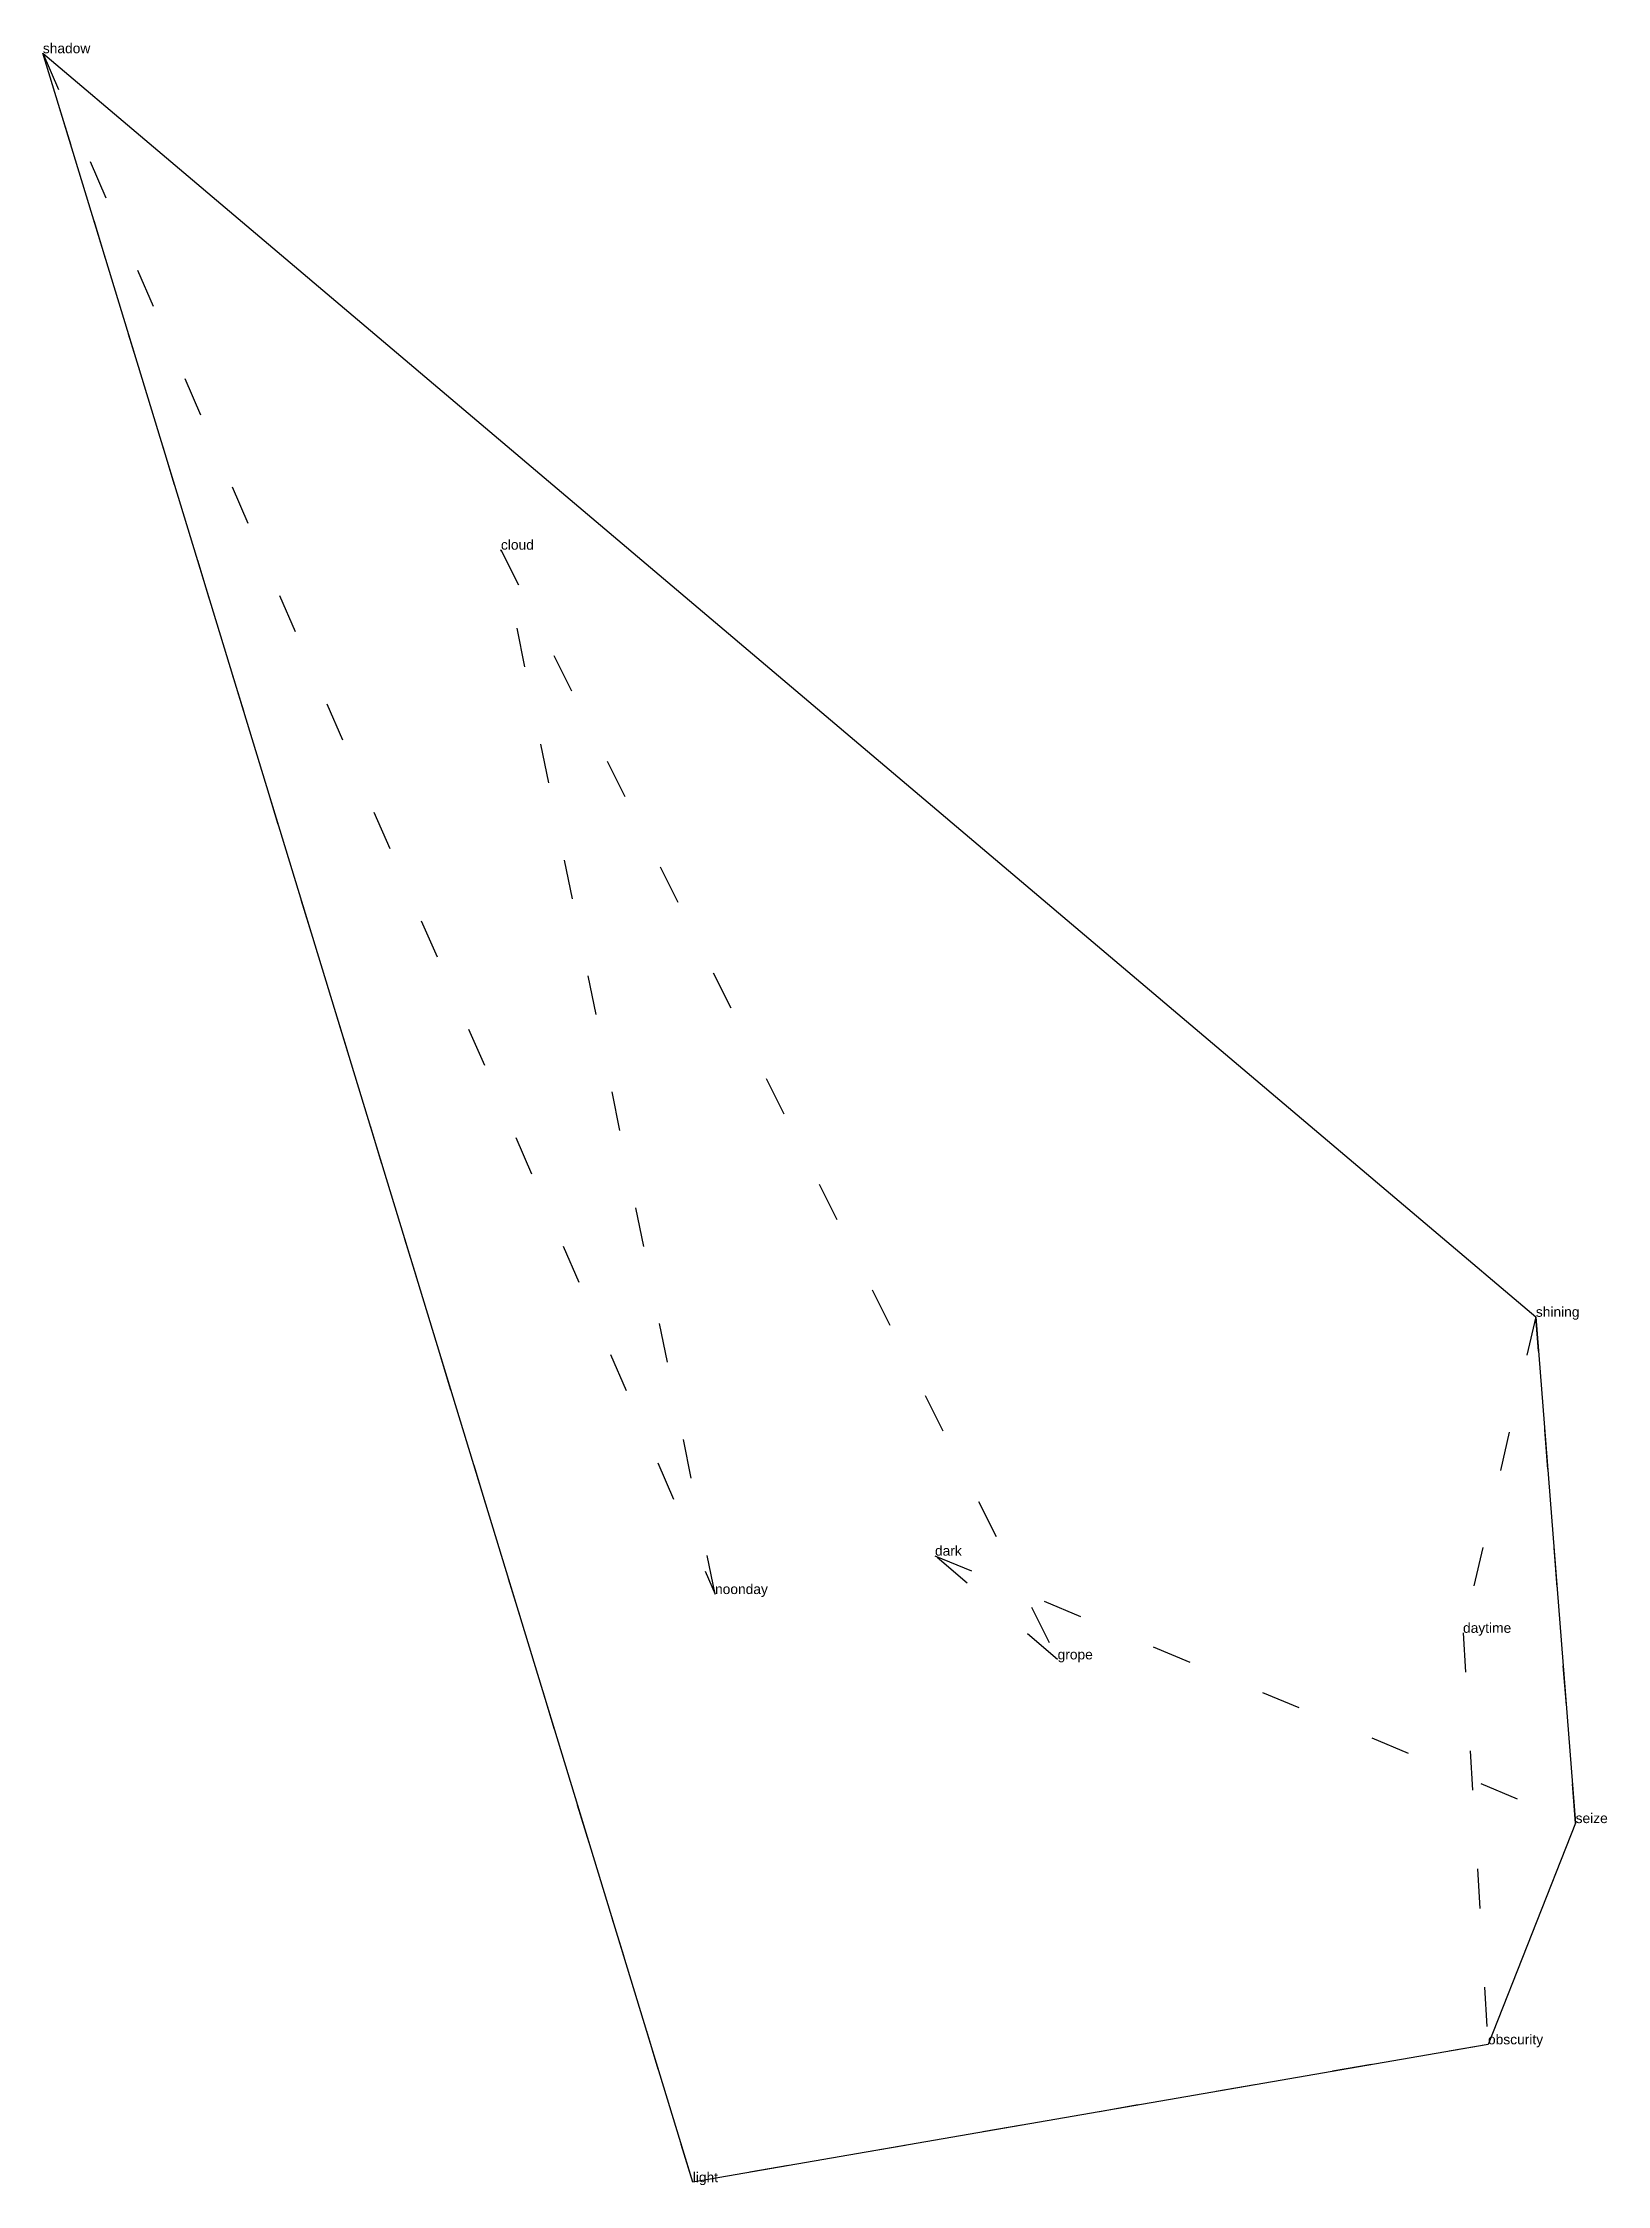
# Model space of a CAD drawing. Extents: x 0.88 to 4.85, y -2.15 to 3.29.
import ezdxf

# ---------------------------------------------------------------- set-up
doc = ezdxf.new("R2010")
doc.units = 0
doc.linetypes.add('DOT', pattern=[0.2, 0, -0.2])
doc.layers.add('TEXT', color=1, linetype='CONTINUOUS')
doc.styles.get("Standard").update_dxf_attribs({"font": 'arial.ttf'})

msp = doc.modelspace()

# ---------------------------------------------------------------- linework, layer by layer
at = {"layer": 'INTERNAL', "linetype": 'DOT'}
msp.add_polyline3d([(4.5466, -1.7888, 0), (2.5301, -2.1383, 0), (0.882, 3.2604, 0), (2.5865, -0.6469, 0), (2.0436, 2.0014, 0), (3.4552, -0.8126, 0), (3.1442, -0.5496, 0), (4.7688, -1.2277, 0), (4.6679, 0.0562, 0), (4.4832, -0.7452, 0), (4.5466, -1.7888, 0)], close=True, dxfattribs=at)
at = {"layer": 'OUTLINE', "linetype": 'CONTINUOUS'}
msp.add_polyline3d([(2.5301, -2.1383, 0), (0.882, 3.2604, 0), (4.6679, 0.0562, 0), (4.7688, -1.2277, 0), (4.5466, -1.7888, 0), (2.5301, -2.1383, 0)], close=True, dxfattribs=at)

# ---------------------------------------------------------------- texts
at = {"layer": 'TEXT'}
for s, p in [('shadow', (0.882, 3.2604)), ('cloud', (2.0436, 2.0014)), ('shining', (4.6679, 0.0562)), ('dark', (3.1442, -0.5496)), ('noonday', (2.5865, -0.6469)), ('daytime', (4.4832, -0.7452)), ('grope', (3.4552, -0.8126)), ('seize', (4.7688, -1.2277)), ('obscurity', (4.5466, -1.7888)), ('light', (2.5301, -2.1383))]:
    msp.add_text(s, height=0.025, dxfattribs=at).set_placement(p)

doc.saveas('drawing.dxf')
